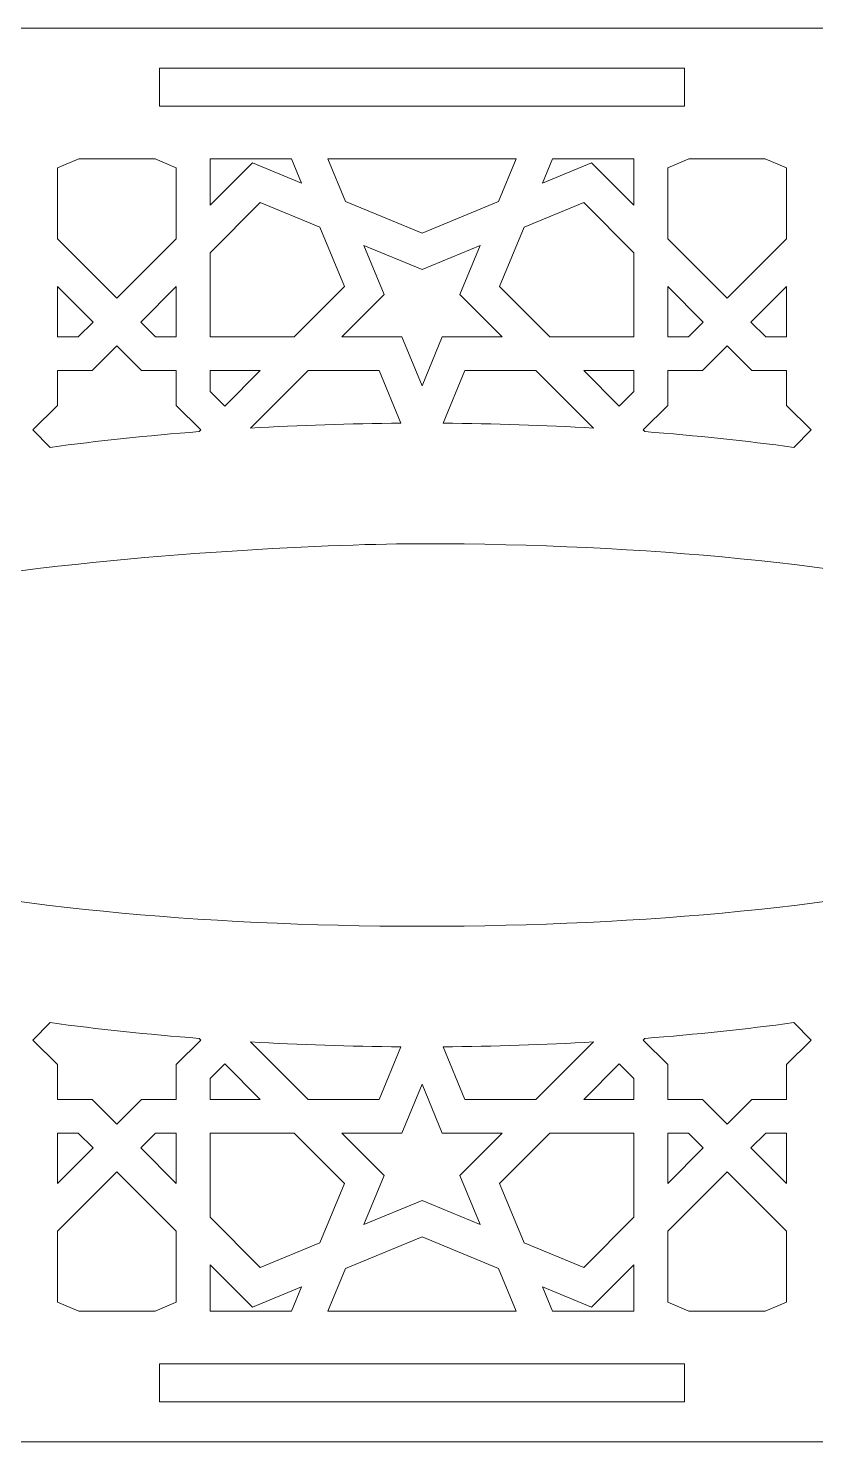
# Model space of a CAD drawing. Header units: millimetres. Extents: x -1338 to 379, y -336 to 402.
# Drawn here: x -888.2 to -813.8, y -334.7 to -201.1 of the extents above; entities that cross this region are included whole.
import ezdxf

# ---------------------------------------------------------------- set-up
doc = ezdxf.new("R2010")
doc.units = ezdxf.units.MM
doc.header["$MEASUREMENT"] = 0
doc.layers.add('Layer 1', color=7, linetype='Continuous')

msp = doc.modelspace()

# ---------------------------------------------------------------- linework, layer by layer
at = {"layer": 'Layer 1', "color": 231, "lineweight": 20}
for points, knots in [([(-723.3557, -328.8631), (-723.3557, -328.8631), (-723.3557, -206.9282), (-723.3557, -206.9282), (-723.3557, -206.9282), (-723.3557, -203.7382), (-725.9657, -201.1282), (-729.1557, -201.1282), (-729.1557, -201.1282), (-729.1557, -201.1282), (-972.7994, -201.1282), (-972.7994, -201.1282), (-972.7994, -201.1282), (-975.9894, -201.1282), (-978.5994, -203.7382), (-978.5994, -206.9282), (-978.5994, -206.9282), (-978.5994, -206.9282), (-978.5994, -328.8631), (-978.5994, -328.8631), (-978.5994, -328.8631), (-978.5994, -332.0531), (-975.9894, -334.6631), (-972.7994, -334.6631), (-972.7994, -334.6631), (-972.7994, -334.6631), (-729.1557, -334.6631), (-729.1557, -334.6631), (-729.1557, -334.6631), (-725.9657, -334.6631), (-723.3557, -332.0531), (-723.3557, -328.8631)], [0, 0, 0, 0, 0.11111111, 0.11111111, 0.11111111, 0.11111111, 0.22222222, 0.22222222, 0.22222222, 0.22222222, 0.33333333, 0.33333333, 0.33333333, 0.33333333, 0.44444444, 0.44444444, 0.44444444, 0.44444444, 0.55555556, 0.55555556, 0.55555556, 0.55555556, 0.66666667, 0.66666667, 0.66666667, 0.66666667, 0.77777778, 0.77777778, 0.77777778, 0.77777778, 1, 1, 1, 1]), ([(-826.1775, -208.4956), (-826.1775, -208.4956), (-875.7775, -208.4956), (-875.7775, -208.4956), (-875.7775, -208.4956), (-875.7775, -208.4956), (-875.7775, -204.8956), (-875.7775, -204.8956), (-875.7775, -204.8956), (-875.7775, -204.8956), (-826.1775, -204.8956), (-826.1775, -204.8956), (-826.1775, -204.8956), (-826.1775, -204.8956), (-826.1775, -208.4956), (-826.1775, -208.4956)], [0, 0, 0, 0, 0.2, 0.2, 0.2, 0.2, 0.4, 0.4, 0.4, 0.4, 0.6, 0.6, 0.6, 0.6, 1, 1, 1, 1]), ([(-874.1843, -221.0236), (-874.1843, -221.0236), (-879.7963, -226.6355), (-879.7963, -226.6355), (-879.7963, -226.6355), (-879.7963, -226.6355), (-885.4083, -221.0236), (-885.4083, -221.0236), (-885.4083, -221.0236), (-885.4083, -221.0236), (-885.4083, -214.3066), (-885.4083, -214.3066), (-885.4083, -214.3066), (-885.4083, -214.3066), (-883.4012, -213.4752), (-883.4012, -213.4752), (-883.4012, -213.4752), (-883.4012, -213.4752), (-876.1914, -213.4752), (-876.1914, -213.4752), (-876.1914, -213.4752), (-876.1914, -213.4752), (-874.1843, -214.3066), (-874.1843, -214.3066), (-874.1843, -214.3066), (-874.1843, -214.3066), (-874.1843, -221.0236), (-874.1843, -221.0236)], [0, 0, 0, 0, 0.125, 0.125, 0.125, 0.125, 0.25, 0.25, 0.25, 0.25, 0.375, 0.375, 0.375, 0.375, 0.5, 0.5, 0.5, 0.5, 0.625, 0.625, 0.625, 0.625, 0.75, 0.75, 0.75, 0.75, 1, 1, 1, 1]), ([(-863.306, -213.4752), (-863.306, -213.4752), (-862.3612, -215.7562), (-862.3612, -215.7562), (-862.3612, -215.7562), (-862.3612, -215.7562), (-866.9967, -213.836), (-866.9967, -213.836), (-866.9967, -213.836), (-866.9967, -213.836), (-870.999, -217.8383), (-870.999, -217.8383), (-870.999, -217.8383), (-870.999, -217.8383), (-870.999, -213.4752), (-870.999, -213.4752), (-870.999, -213.4752), (-870.999, -213.4752), (-863.306, -213.4752), (-863.306, -213.4752)], [0, 0, 0, 0, 0.16666667, 0.16666667, 0.16666667, 0.16666667, 0.33333333, 0.33333333, 0.33333333, 0.33333333, 0.5, 0.5, 0.5, 0.5, 0.66666667, 0.66666667, 0.66666667, 0.66666667, 1, 1, 1, 1]), ([(-842.0969, -213.4752), (-842.0969, -213.4752), (-843.7557, -217.48), (-843.7557, -217.48), (-843.7557, -217.48), (-843.7557, -217.48), (-850.9776, -220.4714), (-850.9776, -220.4714), (-850.9776, -220.4714), (-850.9776, -220.4714), (-858.1995, -217.48), (-858.1995, -217.48), (-858.1995, -217.48), (-858.1995, -217.48), (-859.8583, -213.4752), (-859.8583, -213.4752), (-859.8583, -213.4752), (-859.8583, -213.4752), (-850.9777, -213.4752), (-850.9777, -213.4752), (-850.9777, -213.4752), (-850.9777, -213.4752), (-842.0969, -213.4752), (-842.0969, -213.4752)], [0, 0, 0, 0, 0.14285714, 0.14285714, 0.14285714, 0.14285714, 0.28571429, 0.28571429, 0.28571429, 0.28571429, 0.42857143, 0.42857143, 0.42857143, 0.42857143, 0.57142857, 0.57142857, 0.57142857, 0.57142857, 0.71428571, 0.71428571, 0.71428571, 0.71428571, 1, 1, 1, 1]), ([(-830.9562, -213.4752), (-830.9562, -213.4752), (-830.9562, -217.8383), (-830.9562, -217.8383), (-830.9562, -217.8383), (-830.9562, -217.8383), (-834.9585, -213.836), (-834.9585, -213.836), (-834.9585, -213.836), (-834.9585, -213.836), (-839.594, -215.7562), (-839.594, -215.7562), (-839.594, -215.7562), (-839.594, -215.7562), (-838.6492, -213.4752), (-838.6492, -213.4752), (-838.6492, -213.4752), (-838.6492, -213.4752), (-830.9562, -213.4752), (-830.9562, -213.4752)], [0, 0, 0, 0, 0.16666667, 0.16666667, 0.16666667, 0.16666667, 0.33333333, 0.33333333, 0.33333333, 0.33333333, 0.5, 0.5, 0.5, 0.5, 0.66666667, 0.66666667, 0.66666667, 0.66666667, 1, 1, 1, 1]), ([(-816.5469, -214.3066), (-816.5469, -214.3066), (-816.5469, -221.0236), (-816.5469, -221.0236), (-816.5469, -221.0236), (-816.5469, -221.0236), (-822.1589, -226.6355), (-822.1589, -226.6355), (-822.1589, -226.6355), (-822.1589, -226.6355), (-827.7709, -221.0236), (-827.7709, -221.0236), (-827.7709, -221.0236), (-827.7709, -221.0236), (-827.7709, -214.3066), (-827.7709, -214.3066), (-827.7709, -214.3066), (-827.7709, -214.3066), (-825.7638, -213.4752), (-825.7638, -213.4752), (-825.7638, -213.4752), (-825.7638, -213.4752), (-818.554, -213.4752), (-818.554, -213.4752), (-818.554, -213.4752), (-818.554, -213.4752), (-816.5469, -214.3066), (-816.5469, -214.3066)], [0, 0, 0, 0, 0.125, 0.125, 0.125, 0.125, 0.25, 0.25, 0.25, 0.25, 0.375, 0.375, 0.375, 0.375, 0.5, 0.5, 0.5, 0.5, 0.625, 0.625, 0.625, 0.625, 0.75, 0.75, 0.75, 0.75, 1, 1, 1, 1]), ([(-863.0624, -230.2795), (-863.0624, -230.2795), (-870.999, -230.2795), (-870.999, -230.2795), (-870.999, -230.2795), (-870.999, -230.2795), (-870.999, -222.3429), (-870.999, -222.3429), (-870.999, -222.3429), (-870.999, -222.3429), (-866.2494, -217.5933), (-866.2494, -217.5933), (-866.2494, -217.5933), (-866.2494, -217.5933), (-860.6374, -219.9179), (-860.6374, -219.9179), (-860.6374, -219.9179), (-860.6374, -219.9179), (-858.3128, -225.5299), (-858.3128, -225.5299), (-858.3128, -225.5299), (-858.3128, -225.5299), (-863.0624, -230.2795), (-863.0624, -230.2795)], [0, 0, 0, 0, 0.14285714, 0.14285714, 0.14285714, 0.14285714, 0.28571429, 0.28571429, 0.28571429, 0.28571429, 0.42857143, 0.42857143, 0.42857143, 0.42857143, 0.57142857, 0.57142857, 0.57142857, 0.57142857, 0.71428571, 0.71428571, 0.71428571, 0.71428571, 1, 1, 1, 1]), ([(-830.9562, -230.2795), (-830.9562, -230.2795), (-838.8928, -230.2795), (-838.8928, -230.2795), (-838.8928, -230.2795), (-838.8928, -230.2795), (-843.6424, -225.5299), (-843.6424, -225.5299), (-843.6424, -225.5299), (-843.6424, -225.5299), (-841.3178, -219.9179), (-841.3178, -219.9179), (-841.3178, -219.9179), (-841.3178, -219.9179), (-835.7058, -217.5933), (-835.7058, -217.5933), (-835.7058, -217.5933), (-835.7058, -217.5933), (-830.9562, -222.3429), (-830.9562, -222.3429), (-830.9562, -222.3429), (-830.9562, -222.3429), (-830.9562, -230.2795), (-830.9562, -230.2795)], [0, 0, 0, 0, 0.14285714, 0.14285714, 0.14285714, 0.14285714, 0.28571429, 0.28571429, 0.28571429, 0.28571429, 0.42857143, 0.42857143, 0.42857143, 0.42857143, 0.57142857, 0.57142857, 0.57142857, 0.57142857, 0.71428571, 0.71428571, 0.71428571, 0.71428571, 1, 1, 1, 1]), ([(-845.4795, -221.6417), (-845.4795, -221.6417), (-847.3997, -226.2772), (-847.3997, -226.2772), (-847.3997, -226.2772), (-847.3997, -226.2772), (-843.3974, -230.2795), (-843.3974, -230.2795), (-843.3974, -230.2795), (-843.3974, -230.2795), (-849.0574, -230.2795), (-849.0574, -230.2795), (-849.0574, -230.2795), (-849.0574, -230.2795), (-850.9776, -234.9152), (-850.9776, -234.9152), (-850.9776, -234.9152), (-850.9776, -234.9152), (-852.8978, -230.2795), (-852.8978, -230.2795), (-852.8978, -230.2795), (-852.8978, -230.2795), (-858.5578, -230.2795), (-858.5578, -230.2795), (-858.5578, -230.2795), (-858.5578, -230.2795), (-854.5555, -226.2772), (-854.5555, -226.2772), (-854.5555, -226.2772), (-854.5555, -226.2772), (-856.4757, -221.6417), (-856.4757, -221.6417), (-856.4757, -221.6417), (-856.4757, -221.6417), (-850.9776, -223.9191), (-850.9776, -223.9191), (-850.9776, -223.9191), (-850.9776, -223.9191), (-845.4795, -221.6417), (-845.4795, -221.6417)], [0, 0, 0, 0, 0.09090909, 0.09090909, 0.09090909, 0.09090909, 0.18181818, 0.18181818, 0.18181818, 0.18181818, 0.27272727, 0.27272727, 0.27272727, 0.27272727, 0.36363636, 0.36363636, 0.36363636, 0.36363636, 0.45454545, 0.45454545, 0.45454545, 0.45454545, 0.54545455, 0.54545455, 0.54545455, 0.54545455, 0.63636364, 0.63636364, 0.63636364, 0.63636364, 0.72727273, 0.72727273, 0.72727273, 0.72727273, 0.81818182, 0.81818182, 0.81818182, 0.81818182, 1, 1, 1, 1]), ([(-882.0487, -228.8879), (-882.0487, -228.8879), (-883.4402, -230.2795), (-883.4402, -230.2795), (-883.4402, -230.2795), (-883.4402, -230.2795), (-885.4083, -230.2795), (-885.4083, -230.2795), (-885.4083, -230.2795), (-885.4083, -230.2795), (-885.4083, -225.5282), (-885.4083, -225.5282), (-885.4083, -225.5282), (-885.4083, -225.5282), (-882.0487, -228.8879), (-882.0487, -228.8879)], [0, 0, 0, 0, 0.2, 0.2, 0.2, 0.2, 0.4, 0.4, 0.4, 0.4, 0.6, 0.6, 0.6, 0.6, 1, 1, 1, 1]), ([(-874.1843, -230.2795), (-874.1843, -230.2795), (-876.1524, -230.2795), (-876.1524, -230.2795), (-876.1524, -230.2795), (-876.1524, -230.2795), (-877.544, -228.8879), (-877.544, -228.8879), (-877.544, -228.8879), (-877.544, -228.8879), (-874.1843, -225.5282), (-874.1843, -225.5282), (-874.1843, -225.5282), (-874.1843, -225.5282), (-874.1843, -230.2795), (-874.1843, -230.2795)], [0, 0, 0, 0, 0.2, 0.2, 0.2, 0.2, 0.4, 0.4, 0.4, 0.4, 0.6, 0.6, 0.6, 0.6, 1, 1, 1, 1]), ([(-824.4112, -228.8879), (-824.4112, -228.8879), (-825.8028, -230.2795), (-825.8028, -230.2795), (-825.8028, -230.2795), (-825.8028, -230.2795), (-827.7709, -230.2795), (-827.7709, -230.2795), (-827.7709, -230.2795), (-827.7709, -230.2795), (-827.7709, -225.5282), (-827.7709, -225.5282), (-827.7709, -225.5282), (-827.7709, -225.5282), (-824.4112, -228.8879), (-824.4112, -228.8879)], [0, 0, 0, 0, 0.2, 0.2, 0.2, 0.2, 0.4, 0.4, 0.4, 0.4, 0.6, 0.6, 0.6, 0.6, 1, 1, 1, 1]), ([(-816.5469, -225.5282), (-816.5469, -225.5282), (-816.5469, -230.2795), (-816.5469, -230.2795), (-816.5469, -230.2795), (-816.5469, -230.2795), (-818.515, -230.2795), (-818.515, -230.2795), (-818.515, -230.2795), (-818.515, -230.2795), (-819.9065, -228.8879), (-819.9065, -228.8879), (-819.9065, -228.8879), (-819.9065, -228.8879), (-816.5469, -225.5282), (-816.5469, -225.5282)], [0, 0, 0, 0, 0.2, 0.2, 0.2, 0.2, 0.4, 0.4, 0.4, 0.4, 0.6, 0.6, 0.6, 0.6, 1, 1, 1, 1]), ([(-871.8599, -239.0768), (-871.8599, -239.0768), (-872.0132, -239.2301), (-872.0132, -239.2301), (-872.0132, -239.2301), (-876.8674, -239.6044), (-881.5707, -240.1055), (-886.0878, -240.7219), (-886.0878, -240.7219), (-886.0878, -240.7219), (-887.7329, -239.0769), (-887.7329, -239.0769), (-887.7329, -239.0769), (-887.7329, -239.0769), (-885.4083, -236.7523), (-885.4083, -236.7523), (-885.4083, -236.7523), (-885.4083, -236.7523), (-885.4083, -233.4648), (-885.4083, -233.4648), (-885.4083, -233.4648), (-885.4083, -233.4648), (-882.1209, -233.4648), (-882.1209, -233.4648), (-882.1209, -233.4648), (-882.1209, -233.4648), (-879.7963, -231.1404), (-879.7963, -231.1404), (-879.7963, -231.1404), (-879.7963, -231.1404), (-877.4718, -233.4648), (-877.4718, -233.4648), (-877.4718, -233.4648), (-877.4718, -233.4648), (-874.1843, -233.4648), (-874.1843, -233.4648), (-874.1843, -233.4648), (-874.1843, -233.4648), (-874.1843, -236.7523), (-874.1843, -236.7523), (-874.1843, -236.7523), (-874.1843, -236.7523), (-871.8599, -239.0768), (-871.8599, -239.0768)], [0, 0, 0, 0, 0.08333333, 0.08333333, 0.08333333, 0.08333333, 0.16666667, 0.16666667, 0.16666667, 0.16666667, 0.25, 0.25, 0.25, 0.25, 0.33333333, 0.33333333, 0.33333333, 0.33333333, 0.41666667, 0.41666667, 0.41666667, 0.41666667, 0.5, 0.5, 0.5, 0.5, 0.58333333, 0.58333333, 0.58333333, 0.58333333, 0.66666667, 0.66666667, 0.66666667, 0.66666667, 0.75, 0.75, 0.75, 0.75, 0.83333333, 0.83333333, 0.83333333, 0.83333333, 1, 1, 1, 1]), ([(-815.8674, -240.7219), (-820.3845, -240.1055), (-825.0878, -239.6044), (-829.942, -239.2301), (-829.942, -239.2301), (-829.942, -239.2301), (-830.0953, -239.0768), (-830.0953, -239.0768), (-830.0953, -239.0768), (-830.0953, -239.0768), (-827.7709, -236.7523), (-827.7709, -236.7523), (-827.7709, -236.7523), (-827.7709, -236.7523), (-827.7709, -233.4648), (-827.7709, -233.4648), (-827.7709, -233.4648), (-827.7709, -233.4648), (-824.4834, -233.4648), (-824.4834, -233.4648), (-824.4834, -233.4648), (-824.4834, -233.4648), (-822.1589, -231.1404), (-822.1589, -231.1404), (-822.1589, -231.1404), (-822.1589, -231.1404), (-819.8343, -233.4648), (-819.8343, -233.4648), (-819.8343, -233.4648), (-819.8343, -233.4648), (-816.5469, -233.4648), (-816.5469, -233.4648), (-816.5469, -233.4648), (-816.5469, -233.4648), (-816.5469, -236.7523), (-816.5469, -236.7523), (-816.5469, -236.7523), (-816.5469, -236.7523), (-814.2223, -239.0769), (-814.2223, -239.0769), (-814.2223, -239.0769), (-814.2223, -239.0769), (-815.8674, -240.7219), (-815.8674, -240.7219)], [0, 0, 0, 0, 0.08333333, 0.08333333, 0.08333333, 0.08333333, 0.16666667, 0.16666667, 0.16666667, 0.16666667, 0.25, 0.25, 0.25, 0.25, 0.33333333, 0.33333333, 0.33333333, 0.33333333, 0.41666667, 0.41666667, 0.41666667, 0.41666667, 0.5, 0.5, 0.5, 0.5, 0.58333333, 0.58333333, 0.58333333, 0.58333333, 0.66666667, 0.66666667, 0.66666667, 0.66666667, 0.75, 0.75, 0.75, 0.75, 0.83333333, 0.83333333, 0.83333333, 0.83333333, 1, 1, 1, 1]), ([(-866.2477, -233.4648), (-866.2477, -233.4648), (-869.6074, -236.8245), (-869.6074, -236.8245), (-869.6074, -236.8245), (-869.6074, -236.8245), (-870.999, -235.4329), (-870.999, -235.4329), (-870.999, -235.4329), (-870.999, -235.4329), (-870.999, -233.4648), (-870.999, -233.4648), (-870.999, -233.4648), (-870.999, -233.4648), (-866.2477, -233.4648), (-866.2477, -233.4648)], [0, 0, 0, 0, 0.2, 0.2, 0.2, 0.2, 0.4, 0.4, 0.4, 0.4, 0.6, 0.6, 0.6, 0.6, 1, 1, 1, 1]), ([(-852.9648, -238.4409), (-857.8064, -238.4747), (-862.5546, -238.6318), (-867.1808, -238.9026), (-867.1808, -238.9026), (-867.1808, -238.9026), (-861.7431, -233.4648), (-861.7431, -233.4648), (-861.7431, -233.4648), (-861.7431, -233.4648), (-855.0261, -233.4648), (-855.0261, -233.4648), (-855.0261, -233.4648), (-855.0261, -233.4648), (-852.9648, -238.4409), (-852.9648, -238.4409)], [0, 0, 0, 0, 0.2, 0.2, 0.2, 0.2, 0.4, 0.4, 0.4, 0.4, 0.6, 0.6, 0.6, 0.6, 1, 1, 1, 1]), ([(-834.7744, -238.9026), (-839.4006, -238.6318), (-844.1488, -238.4747), (-848.9904, -238.4409), (-848.9904, -238.4409), (-848.9904, -238.4409), (-846.9291, -233.4648), (-846.9291, -233.4648), (-846.9291, -233.4648), (-846.9291, -233.4648), (-840.2121, -233.4648), (-840.2121, -233.4648), (-840.2121, -233.4648), (-840.2121, -233.4648), (-834.7744, -238.9026), (-834.7744, -238.9026)], [0, 0, 0, 0, 0.2, 0.2, 0.2, 0.2, 0.4, 0.4, 0.4, 0.4, 0.6, 0.6, 0.6, 0.6, 1, 1, 1, 1]), ([(-830.9562, -235.4329), (-830.9562, -235.4329), (-832.3478, -236.8245), (-832.3478, -236.8245), (-832.3478, -236.8245), (-832.3478, -236.8245), (-835.7075, -233.4648), (-835.7075, -233.4648), (-835.7075, -233.4648), (-835.7075, -233.4648), (-830.9562, -233.4648), (-830.9562, -233.4648), (-830.9562, -233.4648), (-830.9562, -233.4648), (-830.9562, -235.4329), (-830.9562, -235.4329)], [0, 0, 0, 0, 0.2, 0.2, 0.2, 0.2, 0.4, 0.4, 0.4, 0.4, 0.6, 0.6, 0.6, 0.6, 1, 1, 1, 1]), ([(-850.9775, -249.8221), (-808.2887, -249.8221), (-773.6826, -257.9139), (-773.6826, -267.8956), (-773.6826, -267.8956), (-773.6826, -277.8773), (-808.2887, -285.9691), (-850.9775, -285.9691), (-850.9775, -285.9691), (-893.6663, -285.9691), (-928.2724, -277.8773), (-928.2724, -267.8956), (-928.2724, -267.8956), (-928.2724, -252.9534), (-866.0681, -249.8221), (-850.9775, -249.8221)], [0, 0, 0, 0, 0.2, 0.2, 0.2, 0.2, 0.4, 0.4, 0.4, 0.4, 0.6, 0.6, 0.6, 0.6, 1, 1, 1, 1]), ([(-872.0132, -296.5611), (-872.0132, -296.5611), (-871.8599, -296.7144), (-871.8599, -296.7144), (-871.8599, -296.7144), (-871.8599, -296.7144), (-874.1843, -299.0389), (-874.1843, -299.0389), (-874.1843, -299.0389), (-874.1843, -299.0389), (-874.1843, -302.3264), (-874.1843, -302.3264), (-874.1843, -302.3264), (-874.1843, -302.3264), (-877.4718, -302.3264), (-877.4718, -302.3264), (-877.4718, -302.3264), (-877.4718, -302.3264), (-879.7963, -304.6508), (-879.7963, -304.6508), (-879.7963, -304.6508), (-879.7963, -304.6508), (-882.1209, -302.3264), (-882.1209, -302.3264), (-882.1209, -302.3264), (-882.1209, -302.3264), (-885.4083, -302.3264), (-885.4083, -302.3264), (-885.4083, -302.3264), (-885.4083, -302.3264), (-885.4083, -299.0389), (-885.4083, -299.0389), (-885.4083, -299.0389), (-885.4083, -299.0389), (-887.7329, -296.7143), (-887.7329, -296.7143), (-887.7329, -296.7143), (-887.7329, -296.7143), (-886.0878, -295.0693), (-886.0878, -295.0693), (-886.0878, -295.0693), (-881.5707, -295.6857), (-876.8674, -296.1868), (-872.0132, -296.5611)], [0, 0, 0, 0, 0.08333333, 0.08333333, 0.08333333, 0.08333333, 0.16666667, 0.16666667, 0.16666667, 0.16666667, 0.25, 0.25, 0.25, 0.25, 0.33333333, 0.33333333, 0.33333333, 0.33333333, 0.41666667, 0.41666667, 0.41666667, 0.41666667, 0.5, 0.5, 0.5, 0.5, 0.58333333, 0.58333333, 0.58333333, 0.58333333, 0.66666667, 0.66666667, 0.66666667, 0.66666667, 0.75, 0.75, 0.75, 0.75, 0.83333333, 0.83333333, 0.83333333, 0.83333333, 1, 1, 1, 1]), ([(-829.942, -296.5611), (-825.0878, -296.1868), (-820.3845, -295.6857), (-815.8674, -295.0693), (-815.8674, -295.0693), (-815.8674, -295.0693), (-814.2223, -296.7143), (-814.2223, -296.7143), (-814.2223, -296.7143), (-814.2223, -296.7143), (-816.5469, -299.0389), (-816.5469, -299.0389), (-816.5469, -299.0389), (-816.5469, -299.0389), (-816.5469, -302.3264), (-816.5469, -302.3264), (-816.5469, -302.3264), (-816.5469, -302.3264), (-819.8343, -302.3264), (-819.8343, -302.3264), (-819.8343, -302.3264), (-819.8343, -302.3264), (-822.1589, -304.6508), (-822.1589, -304.6508), (-822.1589, -304.6508), (-822.1589, -304.6508), (-824.4834, -302.3264), (-824.4834, -302.3264), (-824.4834, -302.3264), (-824.4834, -302.3264), (-827.7709, -302.3264), (-827.7709, -302.3264), (-827.7709, -302.3264), (-827.7709, -302.3264), (-827.7709, -299.0389), (-827.7709, -299.0389), (-827.7709, -299.0389), (-827.7709, -299.0389), (-830.0953, -296.7144), (-830.0953, -296.7144), (-830.0953, -296.7144), (-830.0953, -296.7144), (-829.942, -296.5611), (-829.942, -296.5611)], [0, 0, 0, 0, 0.08333333, 0.08333333, 0.08333333, 0.08333333, 0.16666667, 0.16666667, 0.16666667, 0.16666667, 0.25, 0.25, 0.25, 0.25, 0.33333333, 0.33333333, 0.33333333, 0.33333333, 0.41666667, 0.41666667, 0.41666667, 0.41666667, 0.5, 0.5, 0.5, 0.5, 0.58333333, 0.58333333, 0.58333333, 0.58333333, 0.66666667, 0.66666667, 0.66666667, 0.66666667, 0.75, 0.75, 0.75, 0.75, 0.83333333, 0.83333333, 0.83333333, 0.83333333, 1, 1, 1, 1]), ([(-867.1808, -296.8886), (-862.5546, -297.1594), (-857.8064, -297.3165), (-852.9648, -297.3503), (-852.9648, -297.3503), (-852.9648, -297.3503), (-855.0261, -302.3264), (-855.0261, -302.3264), (-855.0261, -302.3264), (-855.0261, -302.3264), (-861.7431, -302.3264), (-861.7431, -302.3264), (-861.7431, -302.3264), (-861.7431, -302.3264), (-867.1808, -296.8886), (-867.1808, -296.8886)], [0, 0, 0, 0, 0.2, 0.2, 0.2, 0.2, 0.4, 0.4, 0.4, 0.4, 0.6, 0.6, 0.6, 0.6, 1, 1, 1, 1]), ([(-848.9904, -297.3503), (-844.1488, -297.3165), (-839.4006, -297.1594), (-834.7744, -296.8886), (-834.7744, -296.8886), (-834.7744, -296.8886), (-840.2121, -302.3264), (-840.2121, -302.3264), (-840.2121, -302.3264), (-840.2121, -302.3264), (-846.9291, -302.3264), (-846.9291, -302.3264), (-846.9291, -302.3264), (-846.9291, -302.3264), (-848.9904, -297.3503), (-848.9904, -297.3503)], [0, 0, 0, 0, 0.2, 0.2, 0.2, 0.2, 0.4, 0.4, 0.4, 0.4, 0.6, 0.6, 0.6, 0.6, 1, 1, 1, 1]), ([(-869.6074, -298.9667), (-869.6074, -298.9667), (-866.2477, -302.3264), (-866.2477, -302.3264), (-866.2477, -302.3264), (-866.2477, -302.3264), (-870.999, -302.3264), (-870.999, -302.3264), (-870.999, -302.3264), (-870.999, -302.3264), (-870.999, -300.3583), (-870.999, -300.3583), (-870.999, -300.3583), (-870.999, -300.3583), (-869.6074, -298.9667), (-869.6074, -298.9667)], [0, 0, 0, 0, 0.2, 0.2, 0.2, 0.2, 0.4, 0.4, 0.4, 0.4, 0.6, 0.6, 0.6, 0.6, 1, 1, 1, 1]), ([(-832.3478, -298.9667), (-832.3478, -298.9667), (-830.9562, -300.3583), (-830.9562, -300.3583), (-830.9562, -300.3583), (-830.9562, -300.3583), (-830.9562, -302.3264), (-830.9562, -302.3264), (-830.9562, -302.3264), (-830.9562, -302.3264), (-835.7075, -302.3264), (-835.7075, -302.3264), (-835.7075, -302.3264), (-835.7075, -302.3264), (-832.3478, -298.9667), (-832.3478, -298.9667)], [0, 0, 0, 0, 0.2, 0.2, 0.2, 0.2, 0.4, 0.4, 0.4, 0.4, 0.6, 0.6, 0.6, 0.6, 1, 1, 1, 1]), ([(-847.3997, -309.514), (-847.3997, -309.514), (-845.4795, -314.1495), (-845.4795, -314.1495), (-845.4795, -314.1495), (-845.4795, -314.1495), (-850.9776, -311.8721), (-850.9776, -311.8721), (-850.9776, -311.8721), (-850.9776, -311.8721), (-856.4757, -314.1495), (-856.4757, -314.1495), (-856.4757, -314.1495), (-856.4757, -314.1495), (-854.5555, -309.514), (-854.5555, -309.514), (-854.5555, -309.514), (-854.5555, -309.514), (-858.5578, -305.5117), (-858.5578, -305.5117), (-858.5578, -305.5117), (-858.5578, -305.5117), (-852.8978, -305.5117), (-852.8978, -305.5117), (-852.8978, -305.5117), (-852.8978, -305.5117), (-850.9776, -300.876), (-850.9776, -300.876), (-850.9776, -300.876), (-850.9776, -300.876), (-849.0574, -305.5117), (-849.0574, -305.5117), (-849.0574, -305.5117), (-849.0574, -305.5117), (-843.3974, -305.5117), (-843.3974, -305.5117), (-843.3974, -305.5117), (-843.3974, -305.5117), (-847.3997, -309.514), (-847.3997, -309.514)], [0, 0, 0, 0, 0.09090909, 0.09090909, 0.09090909, 0.09090909, 0.18181818, 0.18181818, 0.18181818, 0.18181818, 0.27272727, 0.27272727, 0.27272727, 0.27272727, 0.36363636, 0.36363636, 0.36363636, 0.36363636, 0.45454545, 0.45454545, 0.45454545, 0.45454545, 0.54545455, 0.54545455, 0.54545455, 0.54545455, 0.63636364, 0.63636364, 0.63636364, 0.63636364, 0.72727273, 0.72727273, 0.72727273, 0.72727273, 0.81818182, 0.81818182, 0.81818182, 0.81818182, 1, 1, 1, 1]), ([(-883.4402, -305.5117), (-883.4402, -305.5117), (-882.0487, -306.9033), (-882.0487, -306.9033), (-882.0487, -306.9033), (-882.0487, -306.9033), (-885.4083, -310.263), (-885.4083, -310.263), (-885.4083, -310.263), (-885.4083, -310.263), (-885.4083, -305.5117), (-885.4083, -305.5117), (-885.4083, -305.5117), (-885.4083, -305.5117), (-883.4402, -305.5117), (-883.4402, -305.5117)], [0, 0, 0, 0, 0.2, 0.2, 0.2, 0.2, 0.4, 0.4, 0.4, 0.4, 0.6, 0.6, 0.6, 0.6, 1, 1, 1, 1]), ([(-876.1524, -305.5117), (-876.1524, -305.5117), (-874.1843, -305.5117), (-874.1843, -305.5117), (-874.1843, -305.5117), (-874.1843, -305.5117), (-874.1843, -310.263), (-874.1843, -310.263), (-874.1843, -310.263), (-874.1843, -310.263), (-877.544, -306.9033), (-877.544, -306.9033), (-877.544, -306.9033), (-877.544, -306.9033), (-876.1524, -305.5117), (-876.1524, -305.5117)], [0, 0, 0, 0, 0.2, 0.2, 0.2, 0.2, 0.4, 0.4, 0.4, 0.4, 0.6, 0.6, 0.6, 0.6, 1, 1, 1, 1]), ([(-870.999, -305.5117), (-870.999, -305.5117), (-863.0624, -305.5117), (-863.0624, -305.5117), (-863.0624, -305.5117), (-863.0624, -305.5117), (-858.3128, -310.2613), (-858.3128, -310.2613), (-858.3128, -310.2613), (-858.3128, -310.2613), (-860.6374, -315.8733), (-860.6374, -315.8733), (-860.6374, -315.8733), (-860.6374, -315.8733), (-866.2494, -318.1979), (-866.2494, -318.1979), (-866.2494, -318.1979), (-866.2494, -318.1979), (-870.999, -313.4483), (-870.999, -313.4483), (-870.999, -313.4483), (-870.999, -313.4483), (-870.999, -305.5117), (-870.999, -305.5117)], [0, 0, 0, 0, 0.14285714, 0.14285714, 0.14285714, 0.14285714, 0.28571429, 0.28571429, 0.28571429, 0.28571429, 0.42857143, 0.42857143, 0.42857143, 0.42857143, 0.57142857, 0.57142857, 0.57142857, 0.57142857, 0.71428571, 0.71428571, 0.71428571, 0.71428571, 1, 1, 1, 1]), ([(-838.8928, -305.5117), (-838.8928, -305.5117), (-830.9562, -305.5117), (-830.9562, -305.5117), (-830.9562, -305.5117), (-830.9562, -305.5117), (-830.9562, -313.4483), (-830.9562, -313.4483), (-830.9562, -313.4483), (-830.9562, -313.4483), (-835.7058, -318.1979), (-835.7058, -318.1979), (-835.7058, -318.1979), (-835.7058, -318.1979), (-841.3178, -315.8733), (-841.3178, -315.8733), (-841.3178, -315.8733), (-841.3178, -315.8733), (-843.6424, -310.2613), (-843.6424, -310.2613), (-843.6424, -310.2613), (-843.6424, -310.2613), (-838.8928, -305.5117), (-838.8928, -305.5117)], [0, 0, 0, 0, 0.14285714, 0.14285714, 0.14285714, 0.14285714, 0.28571429, 0.28571429, 0.28571429, 0.28571429, 0.42857143, 0.42857143, 0.42857143, 0.42857143, 0.57142857, 0.57142857, 0.57142857, 0.57142857, 0.71428571, 0.71428571, 0.71428571, 0.71428571, 1, 1, 1, 1]), ([(-825.8028, -305.5117), (-825.8028, -305.5117), (-824.4112, -306.9033), (-824.4112, -306.9033), (-824.4112, -306.9033), (-824.4112, -306.9033), (-827.7709, -310.263), (-827.7709, -310.263), (-827.7709, -310.263), (-827.7709, -310.263), (-827.7709, -305.5117), (-827.7709, -305.5117), (-827.7709, -305.5117), (-827.7709, -305.5117), (-825.8028, -305.5117), (-825.8028, -305.5117)], [0, 0, 0, 0, 0.2, 0.2, 0.2, 0.2, 0.4, 0.4, 0.4, 0.4, 0.6, 0.6, 0.6, 0.6, 1, 1, 1, 1]), ([(-816.5469, -305.5117), (-816.5469, -305.5117), (-816.5469, -310.263), (-816.5469, -310.263), (-816.5469, -310.263), (-816.5469, -310.263), (-819.9065, -306.9033), (-819.9065, -306.9033), (-819.9065, -306.9033), (-819.9065, -306.9033), (-818.515, -305.5117), (-818.515, -305.5117), (-818.515, -305.5117), (-818.515, -305.5117), (-816.5469, -305.5117), (-816.5469, -305.5117)], [0, 0, 0, 0, 0.2, 0.2, 0.2, 0.2, 0.4, 0.4, 0.4, 0.4, 0.6, 0.6, 0.6, 0.6, 1, 1, 1, 1]), ([(-879.7963, -309.1557), (-879.7963, -309.1557), (-874.1843, -314.7676), (-874.1843, -314.7676), (-874.1843, -314.7676), (-874.1843, -314.7676), (-874.1843, -321.4846), (-874.1843, -321.4846), (-874.1843, -321.4846), (-874.1843, -321.4846), (-876.1914, -322.316), (-876.1914, -322.316), (-876.1914, -322.316), (-876.1914, -322.316), (-883.4012, -322.316), (-883.4012, -322.316), (-883.4012, -322.316), (-883.4012, -322.316), (-885.4083, -321.4846), (-885.4083, -321.4846), (-885.4083, -321.4846), (-885.4083, -321.4846), (-885.4083, -314.7676), (-885.4083, -314.7676), (-885.4083, -314.7676), (-885.4083, -314.7676), (-879.7963, -309.1557), (-879.7963, -309.1557)], [0, 0, 0, 0, 0.125, 0.125, 0.125, 0.125, 0.25, 0.25, 0.25, 0.25, 0.375, 0.375, 0.375, 0.375, 0.5, 0.5, 0.5, 0.5, 0.625, 0.625, 0.625, 0.625, 0.75, 0.75, 0.75, 0.75, 1, 1, 1, 1]), ([(-816.5469, -314.7676), (-816.5469, -314.7676), (-816.5469, -321.4846), (-816.5469, -321.4846), (-816.5469, -321.4846), (-816.5469, -321.4846), (-818.554, -322.316), (-818.554, -322.316), (-818.554, -322.316), (-818.554, -322.316), (-825.7638, -322.316), (-825.7638, -322.316), (-825.7638, -322.316), (-825.7638, -322.316), (-827.7709, -321.4846), (-827.7709, -321.4846), (-827.7709, -321.4846), (-827.7709, -321.4846), (-827.7709, -314.7676), (-827.7709, -314.7676), (-827.7709, -314.7676), (-827.7709, -314.7676), (-822.1589, -309.1557), (-822.1589, -309.1557), (-822.1589, -309.1557), (-822.1589, -309.1557), (-816.5469, -314.7676), (-816.5469, -314.7676)], [0, 0, 0, 0, 0.125, 0.125, 0.125, 0.125, 0.25, 0.25, 0.25, 0.25, 0.375, 0.375, 0.375, 0.375, 0.5, 0.5, 0.5, 0.5, 0.625, 0.625, 0.625, 0.625, 0.75, 0.75, 0.75, 0.75, 1, 1, 1, 1]), ([(-843.7557, -318.3112), (-843.7557, -318.3112), (-842.0969, -322.316), (-842.0969, -322.316), (-842.0969, -322.316), (-842.0969, -322.316), (-850.9777, -322.316), (-850.9777, -322.316), (-850.9777, -322.316), (-850.9777, -322.316), (-859.8583, -322.316), (-859.8583, -322.316), (-859.8583, -322.316), (-859.8583, -322.316), (-858.1995, -318.3112), (-858.1995, -318.3112), (-858.1995, -318.3112), (-858.1995, -318.3112), (-850.9776, -315.3198), (-850.9776, -315.3198), (-850.9776, -315.3198), (-850.9776, -315.3198), (-843.7557, -318.3112), (-843.7557, -318.3112)], [0, 0, 0, 0, 0.14285714, 0.14285714, 0.14285714, 0.14285714, 0.28571429, 0.28571429, 0.28571429, 0.28571429, 0.42857143, 0.42857143, 0.42857143, 0.42857143, 0.57142857, 0.57142857, 0.57142857, 0.57142857, 0.71428571, 0.71428571, 0.71428571, 0.71428571, 1, 1, 1, 1]), ([(-862.3612, -320.035), (-862.3612, -320.035), (-863.306, -322.316), (-863.306, -322.316), (-863.306, -322.316), (-863.306, -322.316), (-870.999, -322.316), (-870.999, -322.316), (-870.999, -322.316), (-870.999, -322.316), (-870.999, -317.9529), (-870.999, -317.9529), (-870.999, -317.9529), (-870.999, -317.9529), (-866.9967, -321.9552), (-866.9967, -321.9552), (-866.9967, -321.9552), (-866.9967, -321.9552), (-862.3612, -320.035), (-862.3612, -320.035)], [0, 0, 0, 0, 0.16666667, 0.16666667, 0.16666667, 0.16666667, 0.33333333, 0.33333333, 0.33333333, 0.33333333, 0.5, 0.5, 0.5, 0.5, 0.66666667, 0.66666667, 0.66666667, 0.66666667, 1, 1, 1, 1]), ([(-830.9562, -317.9529), (-830.9562, -317.9529), (-830.9562, -322.316), (-830.9562, -322.316), (-830.9562, -322.316), (-830.9562, -322.316), (-838.6492, -322.316), (-838.6492, -322.316), (-838.6492, -322.316), (-838.6492, -322.316), (-839.594, -320.035), (-839.594, -320.035), (-839.594, -320.035), (-839.594, -320.035), (-834.9585, -321.9552), (-834.9585, -321.9552), (-834.9585, -321.9552), (-834.9585, -321.9552), (-830.9562, -317.9529), (-830.9562, -317.9529)], [0, 0, 0, 0, 0.16666667, 0.16666667, 0.16666667, 0.16666667, 0.33333333, 0.33333333, 0.33333333, 0.33333333, 0.5, 0.5, 0.5, 0.5, 0.66666667, 0.66666667, 0.66666667, 0.66666667, 1, 1, 1, 1]), ([(-875.7775, -327.2956), (-875.7775, -327.2956), (-826.1775, -327.2956), (-826.1775, -327.2956), (-826.1775, -327.2956), (-826.1775, -327.2956), (-826.1775, -330.8956), (-826.1775, -330.8956), (-826.1775, -330.8956), (-826.1775, -330.8956), (-875.7775, -330.8956), (-875.7775, -330.8956), (-875.7775, -330.8956), (-875.7775, -330.8956), (-875.7775, -327.2956), (-875.7775, -327.2956)], [0, 0, 0, 0, 0.2, 0.2, 0.2, 0.2, 0.4, 0.4, 0.4, 0.4, 0.6, 0.6, 0.6, 0.6, 1, 1, 1, 1])]:
    msp.add_open_spline(points, degree=3, knots=knots, dxfattribs=at)

doc.saveas('drawing.dxf')
